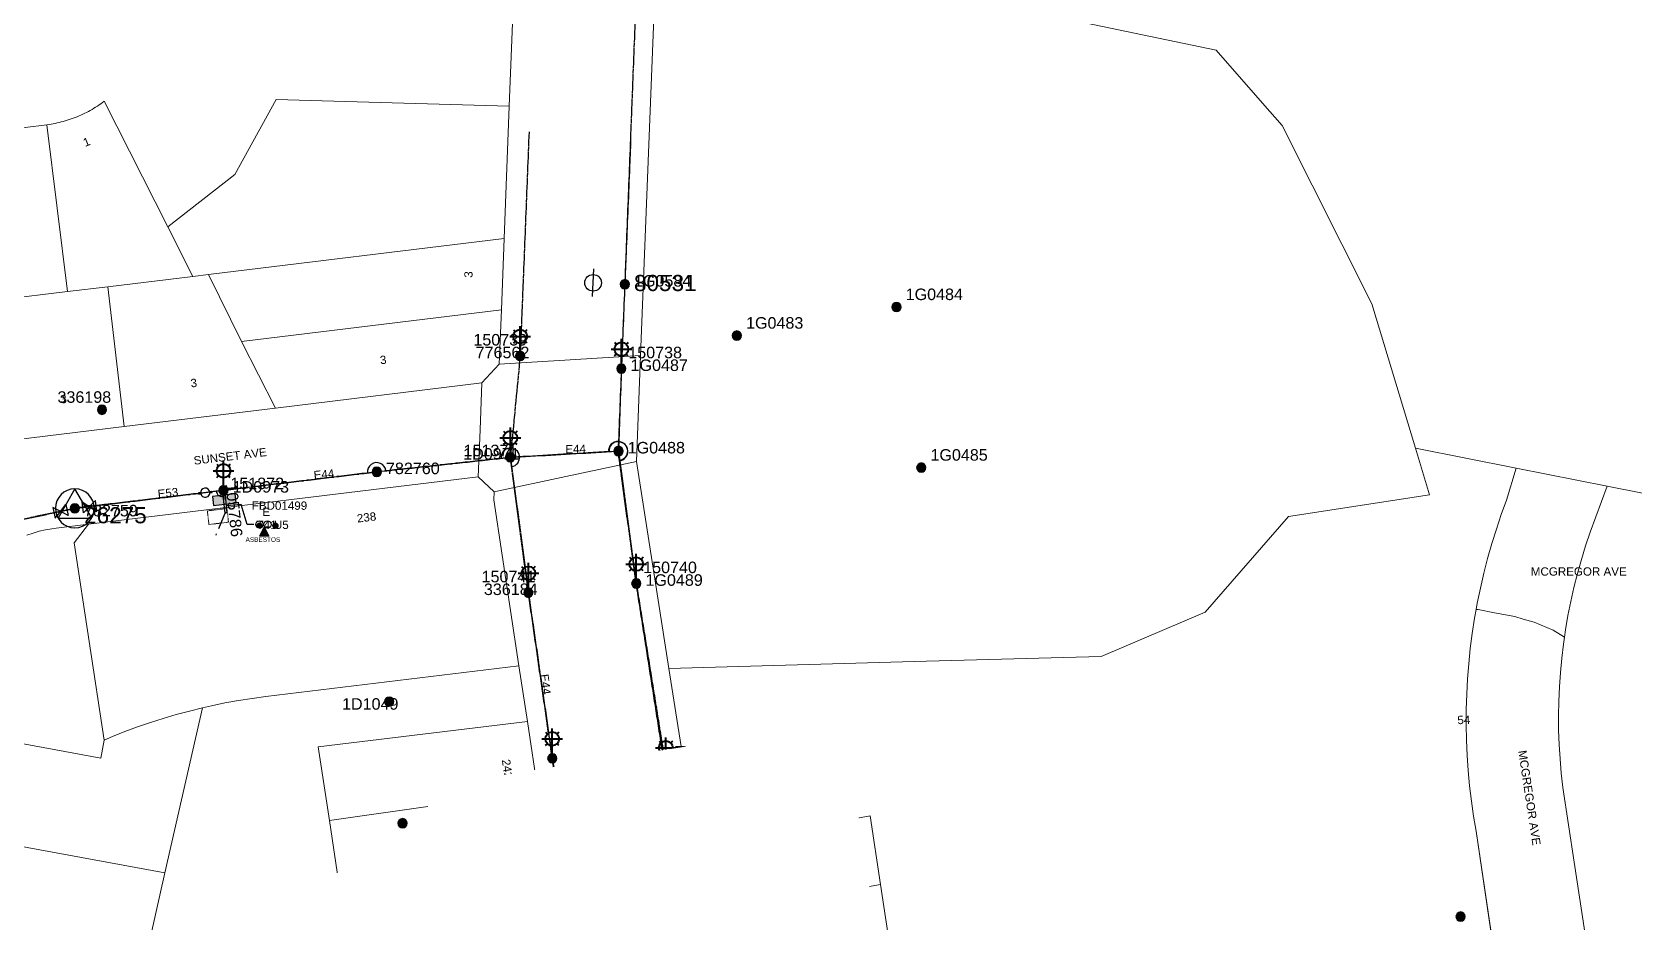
# Model space of a CAD drawing. Header units: metres. Extents: x 303026 to 304293, y 6173158 to 6174419.
# Drawn here: x 303503.1 to 303850.8, y 6173804.8 to 6173997.8 of the extents above; entities that cross this region are included whole.
import ezdxf
from ezdxf.enums import TextEntityAlignment as Align

# ---------------------------------------------------------------- set-up
doc = ezdxf.new("R2010")
doc.units = ezdxf.units.M
for name, pattern in [('Cable Exist OH', [1, 1, 0]), ('Cable Exist UG', [8.2, 4, -1.2, 1.8, -1.2]), ('HIDDEN', [0.375, 0.25, -0.125]), ('HIDDEN2', [0.1875, 0.125, -0.0625])]:
    doc.linetypes.add(name, pattern=pattern)
doc.layers.get('0').update_dxf_attribs({"color": 6})
for name, color, linetype, lineweight in [('Cadastre Buildings_SP_EXT', 9, 'Continuous', 5), ('Cadastre Land Parcels_SP_EXT', 9, 'Continuous', 5), ('Cadastre Other Property_SP_EXT', 9, 'HIDDEN', 5), ('Cadastre Roads_SP_EXT', 9, 'Continuous', 5)]:
    doc.layers.add(name, color=color, linetype=linetype, lineweight=lineweight)
for name, color, linetype in [('Duct_SP_EXT', 7, 'Continuous'), ('Equip_LV_EXT', 7, 'Continuous'), ('Equip_SP_HV_EXT', 7, 'Continuous'), ('Equip_SP_LV_EXT', 7, 'Continuous'), ('Equip_SP_SL_EXT', 7, 'Continuous'), ('Mains_HV_EXT', 7, 'Continuous'), ('Mains_LV_EXT', 7, 'Continuous'), ('Mains_SL_EXT', 7, 'Continuous'), ('Notes_HV_MISC', 7, 'Continuous'), ('Notes_LV_MISC', 7, 'Continuous'), ('Sub_SP_TR_HV_LV_EXT', 7, 'Continuous'), ('SupportsOH_SP_TR_HV_LV_SL_EXT', 7, 'Continuous'), ('SupportsUG_SP_LV_EXT', 7, 'Continuous'), ('Trench_SP_EXT', 7, 'Continuous')]:
    doc.layers.add(name, color=color, linetype=linetype)
doc.styles.add('HVSW_LABEL', font='arial.ttf')
doc.styles.add('iecARIAL', font='arial.ttf', dxfattribs={"height": 2})
doc.styles.add('iecNAME', font='times.ttf')
doc.styles.add('POLE_LABEL', font='arial.ttf')
doc.styles.get("Standard").update_dxf_attribs({"font": 'arial.ttf'})

# ---------------------------------------------------------------- blocks, each defined once
blk = doc.blocks.new('SUB_POLE_EXT')
blk.add_wipeout([(0, 4.22), (0.42, 4.2), (0.83, 4.14), (1.21, 4.05), (1.62, 3.9), (1.99, 3.72), (2.35, 3.51), (2.68, 3.26), (2.99, 2.99), (3.28, 2.66), (3.52, 2.34), (3.76, 1.92), (3.9, 1.62), (4.04, 1.23), (4.18, 0.63), (4.22, 0), (4.18, -0.61), (4.06, -1.15), (3.9, -1.62), (3.58, -2.24), (3.22, -2.73), (2.97, -3.01), (2.68, -3.26), (2.36, -3.5), (2, -3.72), (1.64, -3.89), (1.25, -4.03), (0.82, -4.14), (0.42, -4.2), (0, -4.22), (-0.41, -4.2), (-0.8, -4.15), (-1.21, -4.05), (-1.62, -3.9), (-1.99, -3.73), (-2.35, -3.51), (-2.68, -3.26), (-2.96, -3.02), (-3.23, -2.72), (-3.51, -2.35), (-3.71, -2.01), (-3.91, -1.6), (-4.05, -1.21), (-4.16, -0.76), (-4.22, -0.14), (-4.21, 0.39), (-4.14, 0.83), (-4.03, 1.27), (-3.9, 1.63), (-3.71, 2.02), (-3.5, 2.37), (-3.28, 2.67), (-2.99, 2.99), (-2.68, 3.27), (-2.33, 3.52), (-1.98, 3.73), (-1.63, 3.9), (-1.2, 4.05), (-0.78, 4.15), (-0.4, 4.21)])
blk.add_line((2.16, 0.48), (2.16, 0.48, 0))
blk.add_lwpolyline([(-4.22, 0, 1), (4.22, 0, 1)], format="xyb", close=True)
blk.add_lwpolyline([(2.14, 0.52), (0, 4.22), (-3.66, -2.11), (3.66, -2.11)], close=True)
for tag, height, flags, p in [('ASSET_NUM', 3.5, 8, (2, 2)), ('STREET_CODE', 0.2, 9, (1.5, 0)), ('CONSTRUCTED_VOLTAGE', 0.2, 9, (1.5, -0.2)), ('OPERATING_VOLTAGE', 0.2, 9, (1.5, -0.6)), ('OPERATED_BY', 0.2, 9, (1.5, -0.8)), ('ORIENTATION', 0.2, 9, (1.5, -1.2)), ('OWNED_BY', 0.2, 9, (1.5, -1.4)), ('SECONDARY_VOLTAGE', 0.2, 9, (1.5, -1.6)), ('STATE', 0.2, 9, (1.5, -1.8)), ('SUBSTATION_TYPE', 0.2, 9, (1.5, -2)), ('STREETNAME', 0.2, 9, (1.5, -2.8)), ('SUBURB', 0.2, 9, (1.5, -3)), ('Z', 0.2, 1, (1.5, -3.4)), ('NO_PHASES', 0.2, 9, (1.5, -0.4)), ('MAINTAINED_BY', 0.2, 9, (1.5, -1)), ('USAGE', 0.2, 9, (1.5, -2.2)), ('LEGEND', 0.2, 9, (1.5, -2.4)), ('LOCATION', 0.2, 9, (1.5, -2.6)), ('NOTES', 0.2, 9, (1.5, -3.2))]:
    blk.add_attdef(tag, text='', height=height, dxfattribs=dict(flags=flags)).set_placement(p, align=Align.MIDDLE_LEFT)
blk = doc.blocks.new('PILLAR_EXT')
blk.add_hatch(color=256).paths.add_polyline_path([(-2.475, 0.99), (-2.475, -0.99), (2.475, -0.99), (2.475, 0.99)])
blk.add_lwpolyline([(-2.475, -0.99), (2.475, -0.99), (2.475, 0.99), (-2.475, 0.99)], close=True)
at = {"style": 'iecARIAL', "flags": 8}
blk.add_attdef('ASSET_NUM', (1.5, 3.5), '', height=2.5, dxfattribs=at)
for tag, p, flags in [('OWNED_BY', (0, -0.2), 9), ('STATE', (0, -0.4), 9), ('SUPPORT_TYPE', (0, -0.6), 9), ('STREETNAME', (0, -1.8), 9), ('SUBURB', (0, -2), 1), ('USAGE', (0, -0.8), 9), ('LEGEND', (0, -1), 9), ('LOCATION', (0, -1.2), 9), ('NOTES', (0, -1.4), 9), ('PARENT', (0, -1.6), 9)]:
    blk.add_attdef(tag, p, '', height=0.2, dxfattribs=dict(flags=flags))
blk = doc.blocks.new('DUCT_EXT')
blk.add_circle((0, 0.8), 0.8)
at = {"flags": 1}
blk.add_attdef('Z', (0, 0), '', height=0.2, dxfattribs=at)
at = {"flags": 9}
for tag, p in [('DUCT_CODE', (0, 0)), ('XSECT_TYPE', (0, -0.2)), ('STATE', (0, -0.6)), ('FB_REFERENCE', (0, -0.4)), ('NOTES', (0, -0.8))]:
    blk.add_attdef(tag, text='', height=0.2, dxfattribs=at).set_placement(p, align=Align.MIDDLE_LEFT)
blk = doc.blocks.new('LV_OH_LINKS_DISTFUSE_EXT')
for p, q in [((0, 0), (0.96, 0)), ((3.84, 0), (4.8, 0))]:
    blk.add_line(p, q)
blk.add_lwpolyline([(3.84, -1.2), (3.84, 1.2), (0.96, -1.2), (0.96, 1.2)], close=True)
at = {"flags": 9}
for tag, p in [('ACTUAL_STATUS', (0, 0)), ('CONSTRUCTED_VOLTAGE', (0, -0.2)), ('OPERATING_VOLTAGE', (0, -0.6)), ('ORIENTATION', (0, -0.8)), ('OWNED_BY', (0, -1)), ('STATE', (0, -1.2)), ('SWITCH_TYPE', (0, -1.4)), ('NO_PHASES', (0, -0.4)), ('USAGE', (0, -1.6)), ('NOTES', (0, -1.8))]:
    blk.add_attdef(tag, text='', height=0.2, dxfattribs=at).set_placement(p, align=Align.MIDDLE_LEFT)
at = {"flags": 1}
blk.add_attdef('Z', (0, 0), '', height=0.2, dxfattribs=at)
blk = doc.blocks.new('LV_OH_LINKS_OPEN_EXT')
for p, q in [((-0.17, 4.97), (-0.17, 5.46)), ((0.17, 4.97), (0.17, 5.46)), ((-0.17, 3), (-0.17, 2.5)), ((0.17, 3), (0.17, 2.5))]:
    blk.add_line(p, q)
blk.add_lwpolyline([(0, 2.99, 1), (0, 4.98, 1)], format="xyb", close=True)
at = {"flags": 9}
for tag, p in [('ACTUAL_STATUS', (0, 0)), ('CONSTRUCTED_VOLTAGE', (0, -0.2)), ('OPERATING_VOLTAGE', (0, -0.6)), ('ORIENTATION', (0, -0.8)), ('OWNED_BY', (0, -1)), ('STATE', (0, -1.2)), ('SWITCH_TYPE', (0, -1.4)), ('NO_PHASES', (0, -0.4)), ('USAGE', (0, -1.6)), ('LEGEND', (0, -1.8)), ('NOTES', (0, -2))]:
    blk.add_attdef(tag, text='', height=0.2, dxfattribs=at).set_placement(p, align=Align.MIDDLE_LEFT)
at = {"flags": 1}
blk.add_attdef('Z', (0, 0), '', height=0.2, dxfattribs=at)
blk = doc.blocks.new('SL_LANTERN_EXT')
at = {"lineweight": 40}
for p, q in [((-2.25, 4.22), (2.25, 4.22)), ((-1.46, 5.68), (-1.06, 5.28)), ((0, 1.97), (0, 6.47)), ((1.46, 5.68), (1.06, 5.28)), ((-1.46, 2.76), (-1.06, 3.16)), ((0, 0), (0, 2.72)), ((1.46, 2.76), (1.06, 3.16))]:
    blk.add_line(p, q, dxfattribs=at)
blk.add_circle((0, 4.22), 1.5, dxfattribs=at)
at = {"style": 'iecARIAL', "flags": 8}
blk.add_attdef('ASSET_NUM', (1.5, 1.5), '', height=2.5, dxfattribs=at)
for tag, p, height, flags in [('OPERATING_VOLTAGE', (0.98, -1.65), 0.2, 9), ('ORIENTATION', (0.98, -1.85), 0.2, 9), ('OWNED_BY', (0.98, -2.05), 0.2, 9), ('STATE', (0.98, -2.25), 0.2, 9), ('CONSTRUCTED_VOLTAGE', (0.98, -0.65), 0.2, 9), ('CONTROL_TYPE', (0.98, -0.85), 0.2, 9), ('LANTERN_PURPOSE', (0.98, -1.05), 0.2, 9), ('LANTERN_TYPE', (0.98, -1.25), 0.2, 9), ('NO_PHASES', (0.98, -1.45), 0.2, 9), ('USAGE', (0.98, -2.45), 0.2, 9), ('CEXIST', (0.98, -2.65), 0.2, 9), ('CNEW', (0.98, -2.85), 0.2, 9), ('CNUMBER', (0.98, -3.05), 0.2, 9), ('CREMOVE', (0.98, -3.25), 0.2, 9), ('CREPLACE', (0.98, -3.45), 0.2, 9), ('LKINGHEIGHT', (0.98, -3.65), 0.2, 9), ('LNUMBER', (2.18, -3.25), 2.5, 8), ('LBRACKET', (0.98, -3.85), 0.2, 9), ('LBRACKETVOCAB', (0.98, -4.05), 0.2, 9), ('LCATEGORY', (0.98, -4.25), 0.2, 9), ('LCHARGE1', (0.98, -4.45), 0.2, 9), ('LCHARGE1PERCENT', (0.98, -4.65), 0.2, 9), ('LCHARGE2', (0.98, -4.85), 0.2, 9), ('LCHARGE2PERCENT', (0.98, -5.05), 0.2, 9), ('LCHARGE3', (0.98, -5.25), 0.2, 9), ('LCHARGE3PERCENT', (0.98, -5.45), 0.2, 9), ('LEXIST', (0.98, -5.65), 0.2, 9), ('LLAMP', (0.98, -5.85), 0.2, 9), ('LLAMPVOCAB', (0.98, -6.05), 0.2, 9), ('LMAST', (0.98, -6.25), 0.2, 9), ('LMASTVOCAB', (0.98, -6.45), 0.2, 9), ('LNEW', (0.98, -6.65), 0.2, 9), ('LANTNUMBER', (0.98, -6.85), 0.2, 9), ('STREETNAME', (0.98, -9.25), 0.2, 9), ('SUBURB', (0.98, -9.45), 0.2, 1), ('LOUTREACH', (0.98, -7.25), 0.2, 9), ('LOUTREACHVOCAB', (0.98, -7.45), 0.2, 9), ('LRATECODE', (0.98, -7.65), 0.2, 9), ('LREMOVE', (0.98, -7.85), 0.2, 9), ('LREPLACE', (0.98, -8.05), 0.2, 9), ('LTYPE', (0.98, -8.25), 0.2, 9), ('LTYPEVOCAB', (0.98, -8.45), 0.2, 9), ('LEGEND', (0.98, -8.65), 0.2, 9), ('LOCATION', (0.98, -8.85), 0.2, 9), ('NOTES', (0.98, -9.05), 0.2, 9)]:
    blk.add_attdef(tag, p, '', height=height, dxfattribs=dict(flags=flags))
blk = doc.blocks.new('POLE_EXT')
blk.add_hatch(color=256).paths.add_polyline_path([(-1, 0, 1), (1, 0, 1)])
blk.add_lwpolyline([(-1, 0, 1), (1, 0, 1)], format="xyb", close=True)
for tag, height, flags, p in [('pNumber', 2.5, 8, (-17.84, 2.07)), ('OWNED_BY', 0.2, 9, (1.35, -0.4)), ('SPECIAL_USE', 0.2, 9, (1.35, -0.8)), ('STATE', 0.2, 9, (1.35, -1)), ('cLV', 0.2, 9, (1.35, -1.4)), ('hDepth', 0.2, 9, (1.35, -1.6)), ('hDia', 0.2, 9, (1.35, -1.8)), ('cHV', 0.2, 9, (1.35, -2)), ('cLinedev', 0.2, 9, (1.35, -3.4)), ('PARENT', 0.2, 9, (1.35, -0.6)), ('USAGE', 0.2, 9, (1.35, -1.2)), ('LBRACKET', 0.2, 9, (1.35, -2.2)), ('LExisting', 0.2, 9, (1.35, -2.4)), ('LANTNUMBER', 0.2, 9, (1.35, -2.6)), ('LOther', 0.2, 9, (1.35, -2.8)), ('LRemove', 0.2, 9, (1.35, -3)), ('LEGEND', 0.2, 9, (1.35, -3.2)), ('pExisting', 0.2, 9, (1.35, -3.8)), ('pFooting', 0.2, 9, (1.35, -4.4)), ('pNew', 0.2, 9, (1.35, -4.6)), ('pRelocate', 0.2, 9, (1.35, -5)), ('pRemove', 0.2, 9, (1.35, -5.2)), ('pReplace', 0.2, 9, (1.35, -5.4)), ('pStay', 0.2, 9, (1.35, -5.6)), ('pType', 0.2, 9, (1.35, -5.8)), ('cspan', 0.2, 9, (1.35, -6)), ('STREETNAME', 0.2, 9, (1.35, -6.2)), ('SUBURB', 0.2, 9, (1.35, -6.4)), ('OPERATED_BY', 0.2, 9, (1.36, -7.01)), ('LOCATION', 0.2, 9, (1.35, -3.6)), ('PFNUMBER', 0.2, 9, (1.35, -4)), ('NEWPFNUMBER', 0.2, 9, (1.35, -4.2)), ('NOTES', 0.2, 9, (1.35, -6.6)), ('MAINTAINED_BY', 0.2, 9, (1.36, -6.81))]:
    blk.add_attdef(tag, text='', height=height, dxfattribs=dict(flags=flags)).set_placement(p, align=Align.MIDDLE_LEFT)
at = {"style": 'POLE_LABEL'}
for tag, height, flags, p in [('STRUCTURE_PLANT_NUMBER', 0.2, 9, (1.35, 0.03)), ('ASSET_NUM', 2.5, 8, (2, 2)), ('STREET_CODE', 0.2, 9, (1.35, -0.2))]:
    blk.add_attdef(tag, text='', height=height, dxfattribs=dict(at, flags=flags)).set_placement(p, align=Align.MIDDLE_LEFT)
at = {"flags": 1}
blk.add_attdef('Z', (1.35, -7.33), '', height=0.2, dxfattribs=at)
blk = doc.blocks.new('WARNING_FEATURE_EXT')
h = blk.add_hatch(color=2)
h.dxf.hatch_style = 1
h.paths.add_polyline_path([(0, 1.99), (-0.99, 0), (1, 0)])
at = {"color": 18, "true_color": 0x000000}
blk.add_lwpolyline([(-0.99, 0), (0, 1.99), (1, 0)], close=True, dxfattribs=at)
at = {"color": 18, "true_color": 0x000000, "insert": (0, 0.87), "char_height": 1.5, "attachment_point": 5, "line_spacing_factor": 1.5, "style": 'iecNAME'}
blk.add_mtext_dynamic_manual_height_columns('!', width=1.5, gutter_width=4, heights=[0], dxfattribs=at)
at = {"color": 2, "flags": 1}
for tag, p in [('STATE', (1.19, 2.01)), ('HAZMAT_ID', (1.19, 0.72))]:
    blk.add_attdef(tag, p, '', height=0.8, dxfattribs=at)
at = {"color": 2}
blk.add_attdef('WARNING_TYPE', text='', height=1, dxfattribs=at).set_placement((-4.07, -1.22), (4.88, -1.22), align=Align.ALIGNED)
at = {"color": 2, "flags": 1}
blk.add_attdef('WARNING_DESC', text='', height=0.8, dxfattribs=at).set_placement((1.19, -0.56), align=Align.MIDDLE_CENTER)
blk = doc.blocks.new('HV_ABS_CLOSED_EXT')
blk.add_line((-3, 6.87), (3, 6.87))
blk.add_circle((0, 6.87), 1.8)
at = {"style": 'HVSW_LABEL'}
for tag, height, flags, p in [('ASSET_NUM', 3.5, 8, (2, 2)), ('STREET_CODE', 0.2, 9, (0, -0.2))]:
    blk.add_attdef(tag, text='', height=height, dxfattribs=dict(at, flags=flags)).set_placement(p, align=Align.MIDDLE_LEFT)
at = {"flags": 1}
blk.add_attdef('Z', (0, 0), '', height=0.2, dxfattribs=at)
at = {"flags": 9}
for tag, p in [('ACTUAL_STATUS', (0, -0.4)), ('CONSTRUCTED_VOLTAGE', (0, -0.6)), ('OPERATING_VOLTAGE', (0, -1)), ('ORIENTATION', (0, -1.2)), ('OWNED_BY', (0, -1.4)), ('STATE', (0, -1.6)), ('SWITCH_TYPE', (0, -1.8)), ('STREETNAME', (0, -2.6)), ('SUBURB', (0, -2.8)), ('NO_PHASES', (0, -0.8)), ('USAGE', (0, -2)), ('LEGEND', (0, -2.2)), ('LOCATION', (0, -2.4)), ('NOTES', (0, -3))]:
    blk.add_attdef(tag, text='', height=0.2, dxfattribs=at).set_placement(p, align=Align.MIDDLE_LEFT)
blk = doc.blocks.new('CABLE_LARGE_EXT')
h = blk.add_hatch(color=256)
edge = h.paths.add_edge_path()
edge.add_arc((0, 0.55), 0.55, 0, 360)
blk.add_circle((0, 0.55), 0.55)
at = {"flags": 1}
blk.add_attdef('Z', (0, 0), '', height=0.2, dxfattribs=at)
at = {"flags": 9}
for tag, p in [('COND_CODE', (0, 0)), ('STATE', (0, -0.4)), ('XSECT_SIZE', (0, -0.6)), ('FB_REFERENCE', (0, -0.2)), ('NOTES', (0, -0.8))]:
    blk.add_attdef(tag, text='', height=0.2, dxfattribs=at).set_placement(p, align=Align.MIDDLE_LEFT)
blk = doc.blocks.new('*U145')
blk.add_hatch(color=256).paths.add_polyline_path([(-0.64, -0.1), (0.64, 0.1), (-0.65, 4.15)])
for p, q in [((-0.64, -0.1), (-0.65, 4.15)), ((-0.65, 4.15), (0.64, 0.1)), ((-0.64, -0.1), (0.64, 0.1))]:
    blk.add_line(p, q)
at = {"color": 250}
blk.add_wipeout([(-25.73, 0.29), (-31.8, 39.8), (17.65, 47.41), (23.72, 7.9)], dxfattribs=at)
blk = doc.blocks.new('*U151')
blk.add_hatch(color=256).paths.add_polyline_path([(-0.64, -0.1), (0.64, 0.1), (-0.65, 4.15)])
for p, q in [((-0.64, -0.1), (-0.65, 4.15)), ((-0.65, 4.15), (0.64, 0.1)), ((-0.64, -0.1), (0.64, 0.1))]:
    blk.add_line(p, q)
at = {"color": 250}
blk.add_wipeout([(-52.16, -3.82), (-59.47, 43.56), (31.39, 57.62), (38.7, 10.24)], dxfattribs=at)

msp = doc.modelspace()

# ---------------------------------------------------------------- linework, layer by layer
at = {"layer": 'Cadastre Buildings_SP_EXT', "linetype": 'Continuous'}
msp.add_lwpolyline([(303605.59, 6173953.02), (303606.71, 6173981.74), (303568.63, 6173982.82), (303556.13, 6173983.18), (303547.13, 6173966.92), (303532.58, 6173955.54), (303538.04, 6173944.8), (303541.42, 6173945.21), (303605.59, 6173953.02)], close=True, dxfattribs=at)
at = {"layer": 'Cadastre Land Parcels_SP_EXT', "linetype": 'Continuous'}
for p, q in [((303825.17, 6173903.19), (303803.31, 6173907.51)), ((303803.31, 6173907.51), (303806.36, 6173897.4)), ((303603.43, 6173898.1), (303599.95, 6173901.31)), ((303823.11, 6173896.27), (303825.17, 6173903.19)), ((303603.36, 6173896.35), (303603.43, 6173898.1)), ((303608.81, 6173860.33), (303603.36, 6173896.35)), ((303806.36, 6173897.4), (303775.79, 6173892.72)), ((303821.96, 6173893.15), (303823.11, 6173896.27)), ((303775.79, 6173892.72), (303757.69, 6173871.93)), ((303820.9, 6173890), (303821.96, 6173893.15)), ((303503.36, 6173889.12), (303502.04, 6173888.67)), ((303504.71, 6173889.5), (303503.36, 6173889.12)), ((303506.07, 6173889.82), (303504.71, 6173889.5)), ((303819.91, 6173886.83), (303820.9, 6173890)), ((303518.78, 6173844.21), (303512.3, 6173886.98)), ((303512.3, 6173886.98), (303518.78, 6173844.21)), ((303819, 6173883.63), (303819.91, 6173886.83)), ((303817.42, 6173877.17), (303818.17, 6173880.41)), ((303818.17, 6173880.41), (303819, 6173883.63)), ((303816.74, 6173873.91), (303817.42, 6173877.17)), ((303816.5, 6173872.54), (303816.74, 6173873.91)), ((303757.69, 6173871.93), (303735.17, 6173862.36)), ((303815.65, 6173867.37), (303816.16, 6173870.65)), ((303816.16, 6173870.65), (303816.5, 6173872.54)), ((303815.23, 6173864.08), (303815.65, 6173867.37)), ((303814.89, 6173860.78), (303815.23, 6173864.08)), ((303553.85, 6173853.66), (303608.81, 6173860.33)), ((303608.81, 6173860.33), (303553.85, 6173853.66)), ((303610.64, 6173848.27), (303608.81, 6173860.33)), ((303694.55, 6173861.24), (303641.35, 6173859.77)), ((303641.35, 6173859.77), (303642.87, 6173850.11)), ((303641.35, 6173859.77), (303641.35, 6173859.77)), ((303735.17, 6173862.36), (303694.55, 6173861.24)), ((303814.63, 6173857.48), (303814.89, 6173860.78)), ((303814.45, 6173854.17), (303814.63, 6173857.48)), ((303545, 6173852.27), (303547.94, 6173852.81)), ((303547.94, 6173852.81), (303545, 6173852.27)), ((303547.94, 6173852.81), (303550.89, 6173853.27)), ((303550.89, 6173853.27), (303547.94, 6173852.81)), ((303550.89, 6173853.27), (303553.85, 6173853.66)), ((303553.85, 6173853.66), (303550.89, 6173853.27)), ((303814.35, 6173850.85), (303814.45, 6173854.17)), ((303528.83, 6173848.04), (303531.63, 6173848.94)), ((303531.63, 6173848.94), (303528.83, 6173848.04)), ((303531.63, 6173848.94), (303534.44, 6173849.77)), ((303534.44, 6173849.77), (303531.63, 6173848.94)), ((303540.13, 6173851.24), (303531.99, 6173815.43)), ((303531.99, 6173815.43), (303540.13, 6173851.24)), ((303534.44, 6173849.77), (303537.28, 6173850.53)), ((303537.28, 6173850.53), (303534.44, 6173849.77)), ((303537.28, 6173850.53), (303540.13, 6173851.24)), ((303540.13, 6173851.24), (303537.28, 6173850.53)), ((303540.13, 6173851.24), (303542.07, 6173851.67)), ((303542.07, 6173851.67), (303540.13, 6173851.24)), ((303540.13, 6173851.24), (303540.13, 6173851.24)), ((303542.07, 6173851.67), (303545, 6173852.27)), ((303545, 6173852.27), (303542.07, 6173851.67)), ((303642.87, 6173850.11), (303647.45, 6173820.96)), ((303814.33, 6173847.54), (303814.35, 6173850.85)), ((303480.82, 6173847.16), (303518.05, 6173840.28)), ((303518.05, 6173840.28), (303480.82, 6173847.16)), ((303520.58, 6173844.97), (303523.31, 6173846.06)), ((303523.31, 6173846.06), (303520.58, 6173844.97)), ((303523.31, 6173846.06), (303526.06, 6173847.08)), ((303526.06, 6173847.08), (303523.31, 6173846.06)), ((303526.06, 6173847.08), (303528.83, 6173848.04)), ((303528.83, 6173848.04), (303526.06, 6173847.08)), ((303610.64, 6173848.27), (303565.24, 6173842.76)), ((303565.24, 6173842.76), (303610.64, 6173848.27)), ((303612.92, 6173833.2), (303610.64, 6173848.27)), ((303814.4, 6173844.22), (303814.33, 6173847.54)), ((303518.05, 6173840.28), (303518.78, 6173844.21)), ((303518.78, 6173844.21), (303518.05, 6173840.28)), ((303518.78, 6173844.21), (303520.58, 6173844.97)), ((303520.58, 6173844.97), (303518.78, 6173844.21)), ((303518.78, 6173844.21), (303518.78, 6173844.21)), ((303520.58, 6173844.97), (303520.58, 6173844.97)), ((303565.24, 6173842.76), (303567.66, 6173826.75)), ((303567.66, 6173826.75), (303565.24, 6173842.76)), ((303814.55, 6173840.91), (303814.4, 6173844.22)), ((303814.78, 6173837.6), (303814.55, 6173840.91)), ((303815.09, 6173834.3), (303814.78, 6173837.6)), ((303567.66, 6173826.75), (303612.92, 6173833.2)), ((303612.92, 6173833.2), (303567.66, 6173826.75)), ((303612.92, 6173833.2), (303612.92, 6173833.2)), ((303615.2, 6173818.13), (303612.92, 6173833.2)), ((303815.48, 6173831.01), (303815.09, 6173834.3)), ((303815.95, 6173827.73), (303815.48, 6173831.01)), ((303531.99, 6173815.43), (303476.86, 6173825.52)), ((303476.86, 6173825.52), (303531.99, 6173815.43)), ((303567.66, 6173826.75), (303569.94, 6173811.69)), ((303569.94, 6173811.69), (303567.66, 6173826.75)), ((303647.45, 6173820.96), (303685.03, 6173827.81)), ((303685.03, 6173827.81), (303647.45, 6173820.96)), ((303685.03, 6173827.81), (303687.26, 6173812.87)), ((303687.26, 6173812.87), (303685.03, 6173827.81)), ((303816.51, 6173824.46), (303815.95, 6173827.73)), ((303821.41, 6173791.28), (303816.51, 6173824.46)), ((303569.94, 6173811.69), (303615.2, 6173818.13)), ((303615.2, 6173818.13), (303569.94, 6173811.69)), ((303615.2, 6173818.13), (303615.2, 6173818.13)), ((303617.48, 6173803.06), (303615.2, 6173818.13)), ((303647.45, 6173820.96), (303649.68, 6173806.12)), ((303531.99, 6173815.43), (303526.66, 6173792)), ((303526.66, 6173792), (303531.99, 6173815.43)), ((303531.99, 6173815.43), (303531.99, 6173815.43)), ((303572.22, 6173796.62), (303569.94, 6173811.69)), ((303569.94, 6173811.69), (303572.22, 6173796.62)), ((303687.26, 6173812.87), (303649.68, 6173806.12)), ((303649.68, 6173806.12), (303687.26, 6173812.87)), ((303687.26, 6173812.87), (303689.57, 6173797.68)), ((303689.57, 6173797.68), (303687.26, 6173812.87)), ((303649.68, 6173806.12), (303651.97, 6173791.03)), ((303649.68, 6173806.12), (303649.68, 6173806.12))]:
    msp.add_line(p, q, dxfattribs=at)
for points in [[(303670.13, 6174012.66), (303638.81, 6174019.24), (303635.2, 6173927.64), (303634.29, 6173904.62), (303641.35, 6173859.77), (303694.55, 6173861.24), (303735.17, 6173862.36), (303757.69, 6173871.93), (303775.79, 6173892.72), (303806.36, 6173897.4), (303803.31, 6173907.51), (303793.88, 6173938.87), (303774.39, 6173977.51), (303770.12, 6173982.37), (303760.06, 6173993.83), (303670.13, 6174012.66)], [(303519.62, 6173942.56), (303538.04, 6173944.8), (303532.58, 6173955.54), (303518.8, 6173982.76), (303518.43, 6173982.49), (303518.06, 6173982.23), (303517.69, 6173981.97), (303517.32, 6173981.72), (303516.94, 6173981.48), (303516.55, 6173981.24), (303516.16, 6173981.01), (303515.77, 6173980.79), (303515.37, 6173980.57), (303514.97, 6173980.36), (303514.57, 6173980.16), (303514.16, 6173979.96), (303513.75, 6173979.77), (303513.34, 6173979.59), (303512.92, 6173979.41), (303512.5, 6173979.25), (303512.08, 6173979.09), (303511.65, 6173978.93), (303511.22, 6173978.79), (303510.79, 6173978.65), (303510.36, 6173978.52), (303509.92, 6173978.4), (303509.49, 6173978.28), (303509.05, 6173978.17), (303508.61, 6173978.07), (303508.16, 6173977.98), (303507.72, 6173977.9), (303507.28, 6173977.82), (303506.83, 6173977.75), (303506.38, 6173977.69), (303510.81, 6173941.48), (303519.62, 6173942.56)], [(303506.38, 6173977.69), (303492.16, 6173975.95), (303496.58, 6173939.75), (303510.81, 6173941.48), (303506.38, 6173977.69)], [(303605, 6173937.55), (303605.59, 6173953.02), (303541.42, 6173945.21), (303548.63, 6173930.7), (303605, 6173937.55)], [(303555.96, 6173916.24), (303548.63, 6173930.7), (303541.42, 6173945.21), (303538.04, 6173944.8), (303519.62, 6173942.56), (303523.13, 6173912.25), (303555.96, 6173916.24)], [(303523.13, 6173912.25), (303519.62, 6173942.56), (303510.81, 6173941.48), (303496.58, 6173939.75), (303492.44, 6173939.25), (303495.89, 6173908.94), (303523.13, 6173912.25)], [(303600.76, 6173921.69), (303604.53, 6173925.78), (303605, 6173937.55), (303548.63, 6173930.7), (303555.96, 6173916.24), (303600.76, 6173921.69)]]:
    msp.add_lwpolyline(points, close=True, dxfattribs=at)
for points in [[(303670.13, 6174012.65), (303760.06, 6173993.83), (303770.12, 6173982.37), (303774.39, 6173977.51), (303793.88, 6173938.87), (303803.31, 6173907.51), (303825.17, 6173903.19), (303844.93, 6173899.29), (303900.38, 6173888.28)], [(303900.38, 6173888.28), (303844.93, 6173899.29), (303841.27, 6173889.33), (303840.27, 6173886.37), (303839.35, 6173883.39), (303838.5, 6173880.38), (303837.73, 6173877.35), (303837.04, 6173874.3), (303836.43, 6173871.23), (303835.9, 6173868.15), (303835.66, 6173866.53), (303835.44, 6173865.06), (303835.07, 6173861.96), (303834.78, 6173858.86), (303834.56, 6173855.75), (303834.43, 6173852.63), (303834.38, 6173849.51), (303834.41, 6173846.39), (303834.41, 6173846.39), (303834.52, 6173843.27), (303834.71, 6173840.15), (303834.99, 6173837.05), (303835.34, 6173833.95), (303837.76, 6173817.77), (303841.11, 6173795.93)]]:
    msp.add_lwpolyline(points, dxfattribs=at)
at = {"layer": 'Cadastre Other Property_SP_EXT', "linetype": 'HIDDEN2'}
msp.add_lwpolyline([(303541.54, 6173890.97), (303545.78, 6173891.49), (303545.42, 6173894.45), (303541.18, 6173893.94), (303541.54, 6173890.97)], close=True, dxfattribs=at)
at = {"layer": 'Cadastre Roads_SP_EXT', "linetype": 'Continuous'}
for p, q in [((303634.29, 6173904.62), (303618.94, 6173901.38)), ((303641.35, 6173859.77), (303634.29, 6173904.62)), ((303618.94, 6173901.38), (303603.43, 6173898.1)), ((303603.43, 6173898.1), (303603.36, 6173896.35)), ((303603.36, 6173896.35), (303608.81, 6173860.33)), ((303608.81, 6173860.33), (303610.64, 6173848.27)), ((303642.87, 6173850.11), (303641.35, 6173859.77)), ((303647.45, 6173820.96), (303642.87, 6173850.11)), ((303610.64, 6173848.27), (303612.92, 6173833.2)), ((303612.92, 6173833.2), (303615.2, 6173818.13)), ((303615.2, 6173818.13), (303617.48, 6173803.06)), ((303649.68, 6173806.12), (303647.45, 6173820.96)), ((303651.97, 6173791.03), (303649.68, 6173806.12))]:
    msp.add_line(p, q, dxfattribs=at)
for points in [[(303608.29, 6174021.33), (303606.71, 6173981.74), (303605.59, 6173953.02), (303605, 6173937.55), (303604.53, 6173925.78), (303619.89, 6173926.71), (303635.2, 6173927.64), (303638.81, 6174019.24)], [(303841.11, 6173795.93), (303837.76, 6173817.77), (303835.34, 6173833.95), (303834.99, 6173837.05), (303834.71, 6173840.15), (303834.52, 6173843.27), (303834.41, 6173846.39), (303834.38, 6173849.51), (303834.43, 6173852.63), (303834.56, 6173855.75), (303834.78, 6173858.86), (303835.07, 6173861.96), (303835.44, 6173865.06), (303835.66, 6173866.53), (303835.66, 6173866.53), (303833.25, 6173868.07), (303829.11, 6173869.78), (303826.69, 6173870.48), (303824.89, 6173870.99), (303820.47, 6173871.79), (303816.96, 6173872.51), (303816.5, 6173872.54), (303816.16, 6173870.65), (303815.65, 6173867.37), (303815.23, 6173864.08), (303814.89, 6173860.78), (303814.63, 6173857.48), (303814.45, 6173854.17), (303814.35, 6173850.85), (303814.33, 6173847.54), (303814.4, 6173844.22), (303814.55, 6173840.91), (303814.78, 6173837.6), (303815.09, 6173834.3), (303815.48, 6173831.01), (303815.95, 6173827.73), (303816.51, 6173824.46), (303821.41, 6173791.28)]]:
    msp.add_lwpolyline(points, dxfattribs=at)
msp.add_lwpolyline([(303844.93, 6173899.29), (303825.17, 6173903.19), (303823.11, 6173896.27), (303821.96, 6173893.15), (303820.9, 6173890), (303819.91, 6173886.83), (303819, 6173883.63), (303818.17, 6173880.41), (303817.42, 6173877.17), (303816.74, 6173873.91), (303816.5, 6173872.54), (303816.96, 6173872.51), (303820.47, 6173871.79), (303824.89, 6173870.99), (303826.69, 6173870.48), (303829.11, 6173869.78), (303833.25, 6173868.07), (303835.66, 6173866.53), (303835.9, 6173868.15), (303836.43, 6173871.23), (303837.04, 6173874.3), (303837.73, 6173877.35), (303838.5, 6173880.38), (303839.35, 6173883.39), (303840.27, 6173886.37), (303841.27, 6173889.33), (303844.93, 6173899.29)], close=True, dxfattribs=at)
at = {"layer": 'Duct_SP_EXT'}
for p, q in [((303544.56, 6173897.21), (303544.8, 6173897.23)), ((303544.56, 6173897.21), (303544.95, 6173893.46)), ((303545.04, 6173897.25), (303544.8, 6173897.23)), ((303545.04, 6173897.25), (303545.43, 6173893.51)), ((303544.95, 6173893.46), (303545.19, 6173893.49)), ((303545.43, 6173893.51), (303545.19, 6173893.49))]:
    msp.add_line(p, q, dxfattribs=at)
msp.add_lwpolyline([(303551.24, 6173890.99), (303549.84, 6173890.99), (303548.51, 6173895.34), (303545.37, 6173895.03)], dxfattribs=at)
at = {"layer": 'Mains_HV_EXT', "linetype": 'Cable Exist OH'}
for p, q in [((303634.26, 6173878.18), (303630.31, 6173906.89)), ((303640.52, 6173838.11), (303634.26, 6173878.18)), ((303646.72, 6173798.15), (303640.52, 6173838.11))]:
    msp.add_line(p, q, dxfattribs=at)
for points in [[(303644.53, 6174217.72), (303640.54, 6174165.69), (303638.87, 6174122.26), (303637.02, 6174076.73), (303635.39, 6174036.07), (303631.76, 6173943.11)], [(303631.76, 6173943.11), (303630.31, 6173906.89)], [(303577.97, 6173902.4), (303606.94, 6173905.54), (303630.31, 6173906.89)]]:
    msp.add_lwpolyline(points, dxfattribs=at)
at = {"layer": 'Mains_HV_EXT', "linetype": 'Continuous'}
for points in [[(303630.39, 6173908.96, 0.474271), (303628.27, 6173906.77)], [(303630.59, 6173904.8, 0.94454), (303630.39, 6173908.93)], [(303579.94, 6173902.61, 1.006041), (303575.96, 6173902.17)]]:
    msp.add_lwpolyline(points, format="xyb", dxfattribs=at)
at = {"layer": 'Mains_LV_EXT', "linetype": 'Cable Exist OH'}
for p, q in [((303634.26, 6173878.18), (303630.4, 6173906.89)), ((303640.68, 6173838.33), (303634.26, 6173878.18)), ((303610.85, 6173876.18), (303610.84, 6173876.22)), ((303616.03, 6173840.26), (303610.85, 6173876.18)), ((303622.95, 6173794.48), (303616.03, 6173840.26)), ((303646.72, 6173798.15), (303640.68, 6173838.33))]:
    msp.add_line(p, q, dxfattribs=at)
for points in [[(303610.99, 6173976.15), (303609.06, 6173927.55)], [(303633.03, 6173974.07), (303631.77, 6173943.08), (303631.03, 6173924.78), (303630.4, 6173906.89)], [(303609.06, 6173927.55), (303606.94, 6173905.54)], [(303606.94, 6173905.54), (303577.95, 6173902.4)], [(303630.4, 6173906.89), (303606.94, 6173905.54)], [(303610.84, 6173876.22), (303606.94, 6173905.54)], [(303577.95, 6173902.4), (303544.68, 6173898.39)]]:
    msp.add_lwpolyline(points, dxfattribs=at)
at = {"layer": 'Mains_LV_EXT', "linetype": 'Continuous'}
for points in [[(303630.44, 6173908.89, 0.499532), (303628.4, 6173906.8)], [(303630.63, 6173904.9, 0.924514), (303630.48, 6173908.89)], [(303607.21, 6173903.55, 2.372594), (303604.95, 6173905.32)], [(303543.12, 6173898.2, 0.444145), (303544.79, 6173897.07)]]:
    msp.add_lwpolyline(points, format="xyb", dxfattribs=at)
at = {"layer": 'Mains_LV_EXT', "linetype": 'Cable Exist UG'}
msp.add_lwpolyline([(303544.85, 6173896.39), (303544.68, 6173898.39)], dxfattribs=at)
at = {"layer": 'Mains_SL_EXT', "linetype": 'Cable Exist OH'}
for p, q in [((303634.26, 6173878.18), (303640.68, 6173838.33)), ((303610.85, 6173876.18), (303616.03, 6173840.26)), ((303616.03, 6173840.26), (303622.95, 6173794.48)), ((303640.68, 6173838.33), (303646.72, 6173798.15))]:
    msp.add_line(p, q, dxfattribs=at)
for points in [[(303633.03, 6173974.07), (303631.77, 6173943.08), (303631.03, 6173924.78)], [(303609.06, 6173927.55), (303606.94, 6173905.54)], [(303631.03, 6173924.78), (303630.4, 6173906.89), (303634.26, 6173878.18)], [(303606.94, 6173905.54), (303577.95, 6173902.4), (303544.68, 6173898.39)], [(303606.94, 6173905.54), (303610.85, 6173876.18)]]:
    msp.add_lwpolyline(points, dxfattribs=at)
at = {"layer": 'Trench_SP_EXT', "linetype": 'Cable Exist UG'}
for points in [[(303544.8, 6173897.23), (303544.68, 6173898.39)], [(303545.16, 6173893.74), (303543, 6173888.64)]]:
    msp.add_lwpolyline(points, dxfattribs=at)

# ---------------------------------------------------------------- block references
at = {"layer": 'Duct_SP_EXT'}
for name, p in [('DUCT_EXT', (303552.51, 6173890.18)), ('CABLE_LARGE_EXT', (303552.51, 6173890.18)), ('DUCT_EXT', (303554.23, 6173890.18)), ('CABLE_LARGE_EXT', (303555.95, 6173890.2))]:
    msp.add_blockref(name, p, dxfattribs=at)
ref = msp.add_blockref('WARNING_FEATURE_EXT', (303553.55, 6173888.43), dxfattribs=at)
ref.add_attrib('WARNING_TYPE', 'ASBESTOS', (303549.48, 6173887.21), dxfattribs={"layer": '0', "color": 2, "height": 1})
at = {"layer": 'Equip_SP_HV_EXT'}
ref = msp.add_blockref('HV_ABS_CLOSED_EXT', (303631.76, 6173943.11), dxfattribs=dict(at, rotation=87.59103072921035))
ref.add_attrib('ASSET_NUM', '80531', dxfattribs={"layer": '0', "height": 3.5, "style": 'HVSW_LABEL'}).set_placement((303633.76, 6173943.36), align=Align.MIDDLE_LEFT)
ref = msp.add_blockref('HV_ABS_CLOSED_EXT', (303640.52, 6173838.11), dxfattribs=dict(at, rotation=278.8300519001602))
ref.add_attrib('ASSET_NUM', '70044', dxfattribs={"height": 3.5, "style": 'HVSW_LABEL'}).set_placement((303642.52, 6173838.36), align=Align.BOTTOM_LEFT)
at = {"layer": 'Equip_SP_LV_EXT', "rotation": 97.49687416807328}
msp.add_blockref('LV_OH_LINKS_OPEN_EXT', (303544.68, 6173898.39), dxfattribs=at)
at = {"layer": 'Equip_SP_SL_EXT'}
ref = msp.add_blockref('SL_LANTERN_EXT', (303609.06, 6173927.55), dxfattribs=at)
ref.add_attrib('ASSET_NUM', '150739', dxfattribs={"layer": '0', "height": 2.5, "style": 'iecARIAL'}).set_placement((303610.57, 6173929.05), align=Align.BOTTOM_RIGHT)
ref = msp.add_blockref('SL_LANTERN_EXT', (303631.03, 6173924.78), dxfattribs=at)
ref.add_attrib('ASSET_NUM', '150738', dxfattribs={"layer": '0', "height": 2.5, "style": 'iecARIAL'}).set_placement((303632.53, 6173926.28), align=Align.BOTTOM_LEFT)
ref = msp.add_blockref('SL_LANTERN_EXT', (303606.94, 6173905.54), dxfattribs=at)
ref.add_attrib('ASSET_NUM', '151371', dxfattribs={"layer": '0', "height": 2.5, "rotation": 0.0339, "style": 'iecARIAL'}).set_placement((303608.44, 6173907.04), align=Align.MIDDLE_RIGHT)
ref = msp.add_blockref('SL_LANTERN_EXT', (303544.68, 6173898.39), dxfattribs=at)
ref.add_attrib('ASSET_NUM', '151372', dxfattribs={"layer": '0', "height": 2.5, "style": 'iecARIAL'}).set_placement((303546.18, 6173899.89), align=Align.MIDDLE_LEFT)
ref = msp.add_blockref('SL_LANTERN_EXT', (303634.26, 6173878.18), dxfattribs=at)
ref.add_attrib('ASSET_NUM', '150740', dxfattribs={"layer": '0', "height": 2.5, "style": 'iecARIAL'}).set_placement((303635.76, 6173879.68), align=Align.BOTTOM_LEFT)
ref = msp.add_blockref('SL_LANTERN_EXT', (303610.85, 6173876.18), dxfattribs=at)
ref.add_attrib('ASSET_NUM', '150741', dxfattribs={"layer": '0', "height": 2.5, "style": 'iecARIAL'}).set_placement((303612.35, 6173877.69), align=Align.BOTTOM_RIGHT)
for p in [(303616.03, 6173840.26), (303640.68, 6173838.33)]:
    msp.add_blockref('SL_LANTERN_EXT', p, dxfattribs=at)
at = {"layer": 'Sub_SP_TR_HV_LV_EXT'}
ref = msp.add_blockref('SUB_POLE_EXT', (303512.44, 6173894.49), dxfattribs=at)
ref.add_attrib('ASSET_NUM', '26275', dxfattribs={"layer": '0', "height": 3.5}).set_placement((303514.44, 6173894.74), align=Align.TOP_LEFT)
at = {"layer": 'SupportsOH_SP_TR_HV_LV_SL_EXT'}
ref = msp.add_blockref('POLE_EXT', (303631.77, 6173943.08), dxfattribs=at)
ref.add_attrib('ASSET_NUM', '1G0584', dxfattribs={"layer": '0', "height": 2.5, "style": 'POLE_LABEL'}).set_placement((303633.77, 6173943.83), align=Align.MIDDLE_LEFT)
ref = msp.add_blockref('POLE_EXT', (303690.72, 6173938.15), dxfattribs=at)
ref.add_attrib('ASSET_NUM', '1G0484', dxfattribs={"layer": '0', "height": 2.5, "style": 'POLE_LABEL'}).set_placement((303692.72, 6173938.9), align=Align.BOTTOM_LEFT)
ref = msp.add_blockref('POLE_EXT', (303656.08, 6173931.95), dxfattribs=at)
ref.add_attrib('ASSET_NUM', '1G0483', dxfattribs={"layer": '0', "height": 2.5, "style": 'POLE_LABEL'}).set_placement((303658.08, 6173932.7), align=Align.BOTTOM_LEFT)
ref = msp.add_blockref('POLE_EXT', (303609.06, 6173927.54), dxfattribs=at)
ref.add_attrib('ASSET_NUM', '776562', dxfattribs={"layer": '0', "height": 2.5, "style": 'POLE_LABEL'}).set_placement((303611.06, 6173928.29), align=Align.MIDDLE_RIGHT)
ref = msp.add_blockref('POLE_EXT', (303631.03, 6173924.78), dxfattribs=at)
ref.add_attrib('ASSET_NUM', '1G0487', dxfattribs={"layer": '0', "height": 2.5, "style": 'POLE_LABEL'}).set_placement((303633.03, 6173925.53), align=Align.MIDDLE_LEFT)
ref = msp.add_blockref('POLE_EXT', (303518.32, 6173915.87), dxfattribs=at)
ref.add_attrib('ASSET_NUM', '336198', dxfattribs={"layer": '0', "height": 2.5, "style": 'POLE_LABEL'}).set_placement((303520.32, 6173916.62), align=Align.BOTTOM_RIGHT)
ref = msp.add_blockref('POLE_EXT', (303630.4, 6173906.89), dxfattribs=at)
ref.add_attrib('ASSET_NUM', '1G0488', dxfattribs={"layer": '0', "height": 2.5, "style": 'POLE_LABEL'}).set_placement((303632.4, 6173907.64), align=Align.MIDDLE_LEFT)
ref = msp.add_blockref('POLE_EXT', (303606.94, 6173905.54), dxfattribs=at)
ref.add_attrib('ASSET_NUM', '1D0971', dxfattribs={"layer": '0', "height": 2.5, "rotation": 0.0278, "style": 'POLE_LABEL'}).set_placement((303608.94, 6173906.29), align=Align.MIDDLE_RIGHT)
ref = msp.add_blockref('POLE_EXT', (303696.1, 6173903.32), dxfattribs=at)
ref.add_attrib('ASSET_NUM', '1G0485', dxfattribs={"layer": '0', "height": 2.5, "style": 'POLE_LABEL'}).set_placement((303698.1, 6173904.07), align=Align.BOTTOM_LEFT)
ref = msp.add_blockref('POLE_EXT', (303577.95, 6173902.4), dxfattribs=at)
ref.add_attrib('ASSET_NUM', '782760', dxfattribs={"layer": '0', "height": 2.5, "style": 'POLE_LABEL'}).set_placement((303579.95, 6173903.15), align=Align.MIDDLE_LEFT)
ref = msp.add_blockref('POLE_EXT', (303544.68, 6173898.39), dxfattribs=at)
ref.add_attrib('ASSET_NUM', '1D0973', dxfattribs={"layer": '0', "height": 2.5, "style": 'POLE_LABEL'}).set_placement((303546.68, 6173899.14), align=Align.MIDDLE_LEFT)
ref = msp.add_blockref('POLE_EXT', (303634.26, 6173878.18), dxfattribs=at)
ref.add_attrib('ASSET_NUM', '1G0489', dxfattribs={"layer": '0', "height": 2.5, "style": 'POLE_LABEL'}).set_placement((303636.26, 6173878.93), align=Align.MIDDLE_LEFT)
ref = msp.add_blockref('POLE_EXT', (303610.85, 6173876.18), dxfattribs=at)
ref.add_attrib('ASSET_NUM', '336184', dxfattribs={"layer": '0', "height": 2.5, "style": 'POLE_LABEL'}).set_placement((303612.85, 6173876.93), align=Align.MIDDLE_RIGHT)
ref = msp.add_blockref('POLE_EXT', (303580.65, 6173852.56), dxfattribs=at)
ref.add_attrib('ASSET_NUM', '1D1049', dxfattribs={"layer": '0', "height": 2.5, "style": 'POLE_LABEL'}).set_placement((303582.65, 6173853.31), align=Align.TOP_RIGHT)
for p in [(303616.03, 6173840.26), (303640.68, 6173838.33), (303583.55, 6173826.18), (303813.13, 6173805.94)]:
    msp.add_blockref('POLE_EXT', p, dxfattribs=at)
at = {"layer": 'SupportsUG_SP_LV_EXT'}
ref = msp.add_blockref('PILLAR_EXT', (303544.85, 6173896.39), dxfattribs=dict(at, rotation=6.705412559990844))
ref.add_attrib('ASSET_NUM', '105786', dxfattribs={"layer": '0', "height": 2.5, "rotation": 276.259, "style": 'iecARIAL'}).set_placement((303546.35, 6173899.89), align=Align.MIDDLE_LEFT)

# ---------------------------------------------------------------- texts
at = {"layer": 'Cadastre Land Parcels_SP_EXT'}
for s, rotation, p in [('1', 22.54, (303514.68, 6173972.86)), ('3', 87.424, (303598.71, 6173944.46)), ('3', 6.8745, (303578.76, 6173925.72)), ('3', 6.8664, (303537.65, 6173920.7)), ('3', 6.8143, (303509.39, 6173917.21)), ('238', 6.8689, (303573.76, 6173891.39)), ('54', 1.4491, (303812.45, 6173847.67)), ('242', 278.6456, (303605.08, 6173839.91)), ('244', 278.6432, (303607.4, 6173824.62)), ('181', 278.4484, (303667.36, 6173816.94)), ('246', 278.5079, (303609.67, 6173809.57))]:
    msp.add_text(s, height=1.8, rotation=rotation, dxfattribs=at).set_placement(p)
at = {"layer": 'Cadastre Roads_SP_EXT'}
for s, rotation, p in [('SUNSET AVE', 6.8855, (303538.34, 6173903.93)), ('MCGREGOR AVE', 278.6366, (303825.63, 6173841.86))]:
    msp.add_text(s, height=1.8, rotation=rotation, dxfattribs=at).set_placement(p)
msp.add_text('MCGREGOR AVE', height=1.8, dxfattribs=at).set_placement((303828.36, 6173879.89))
at = {"layer": 'Duct_SP_EXT'}
for s, p in [('FBD01499', (303550.83, 6173894.17)), ('E', (303553.11, 6173892.82)), ('T41', (303551.86, 6173889.98)), ('U5', (303555.63, 6173890.01))]:
    msp.add_text(s, height=1.8, dxfattribs=at).set_placement(p)
at = {"layer": 'Mains_LV_EXT'}
for s, rotation, p in [('E44', 1.3148, (303618.89, 6173906.4)), ('E44', 5.7002, (303564.35, 6173900.77)), ('E53', 6.6371, (303530.52, 6173896.68)), ('E44', 277.0334, (303613.41, 6173858.43)), ('E44', 277.3862, (303643.5, 6173819.55))]:
    msp.add_text(s, height=1.8, rotation=rotation, dxfattribs=at).set_placement(p)

# ---------------------------------------------------------------- next in the draw order: linework, layer by layer
at = {"layer": 'Cadastre Land Parcels_SP_EXT', "linetype": 'Continuous'}
for p, q in [((303599.95, 6173901.31), (303515.38, 6173891.04)), ((303515.38, 6173891.04), (303508.37, 6173890.19)), ((303512.3, 6173886.98), (303515.38, 6173891.04)), ((303515.38, 6173891.04), (303512.3, 6173886.98)), ((303507.45, 6173890.06), (303506.07, 6173889.82)), ((303508.37, 6173890.19), (303507.45, 6173890.06))]:
    msp.add_line(p, q, dxfattribs=at)
at = {"layer": 'Cadastre Roads_SP_EXT', "linetype": 'Continuous'}
msp.add_lwpolyline([(303502.04, 6173888.67), (303503.36, 6173889.12), (303504.71, 6173889.5), (303506.07, 6173889.82), (303507.45, 6173890.06), (303508.37, 6173890.19), (303515.38, 6173891.04), (303599.95, 6173901.31), (303600.36, 6173911.53), (303600.76, 6173921.69), (303555.96, 6173916.24), (303523.13, 6173912.25), (303495.89, 6173908.94)], dxfattribs=at)
at = {"layer": 'Mains_HV_EXT', "linetype": 'Cable Exist OH'}
for points in [[(303512.42, 6173894.6), (303544.68, 6173898.39), (303577.95, 6173902.4), (303577.97, 6173902.4)], [(303512.44, 6173894.49), (303475.21, 6173886.63)]]:
    msp.add_lwpolyline(points, dxfattribs=at)
at = {"layer": 'Mains_LV_EXT', "linetype": 'Cable Exist OH'}
for points in [[(303512.44, 6173894.49), (303544.68, 6173898.39)], [(303475.2, 6173886.5), (303512.44, 6173894.49)]]:
    msp.add_lwpolyline(points, dxfattribs=at)
at = {"layer": 'Mains_SL_EXT', "linetype": 'Cable Exist OH'}
msp.add_lwpolyline([(303544.68, 6173898.39), (303512.44, 6173894.49), (303475.2, 6173886.5)], dxfattribs=at)

# ---------------------------------------------------------------- next in the draw order: block references
at = {"layer": 'Equip_LV_EXT'}
for p, rotation in [((303511.66, 6173894.31), 192.127091115772), ((303513.22, 6173894.56), 6.894212838458227)]:
    msp.add_blockref('LV_OH_LINKS_DISTFUSE_EXT', p, dxfattribs=dict(at, rotation=rotation))
at = {"layer": 'Notes_HV_MISC'}
msp.add_blockref('*U145', (303650.51, 6173773.67), dxfattribs=at)
at = {"layer": 'SupportsOH_SP_TR_HV_LV_SL_EXT'}
ref = msp.add_blockref('POLE_EXT', (303512.44, 6173894.49), dxfattribs=at)
ref.add_attrib('ASSET_NUM', '782759', dxfattribs={"layer": '0', "height": 2.5, "style": 'POLE_LABEL'}).set_placement((303514.44, 6173895.24), align=Align.TOP_LEFT)

# ---------------------------------------------------------------- next in the draw order: block references
at = {"layer": 'Notes_LV_MISC'}
msp.add_blockref('*U151', (303626.4, 6173771.46), dxfattribs=at)

# ---------------------------------------------------------------- next in the draw order: block references
msp.add_blockref('*U151', (303647.91, 6173790.49), dxfattribs=at)

doc.saveas('drawing.dxf')
